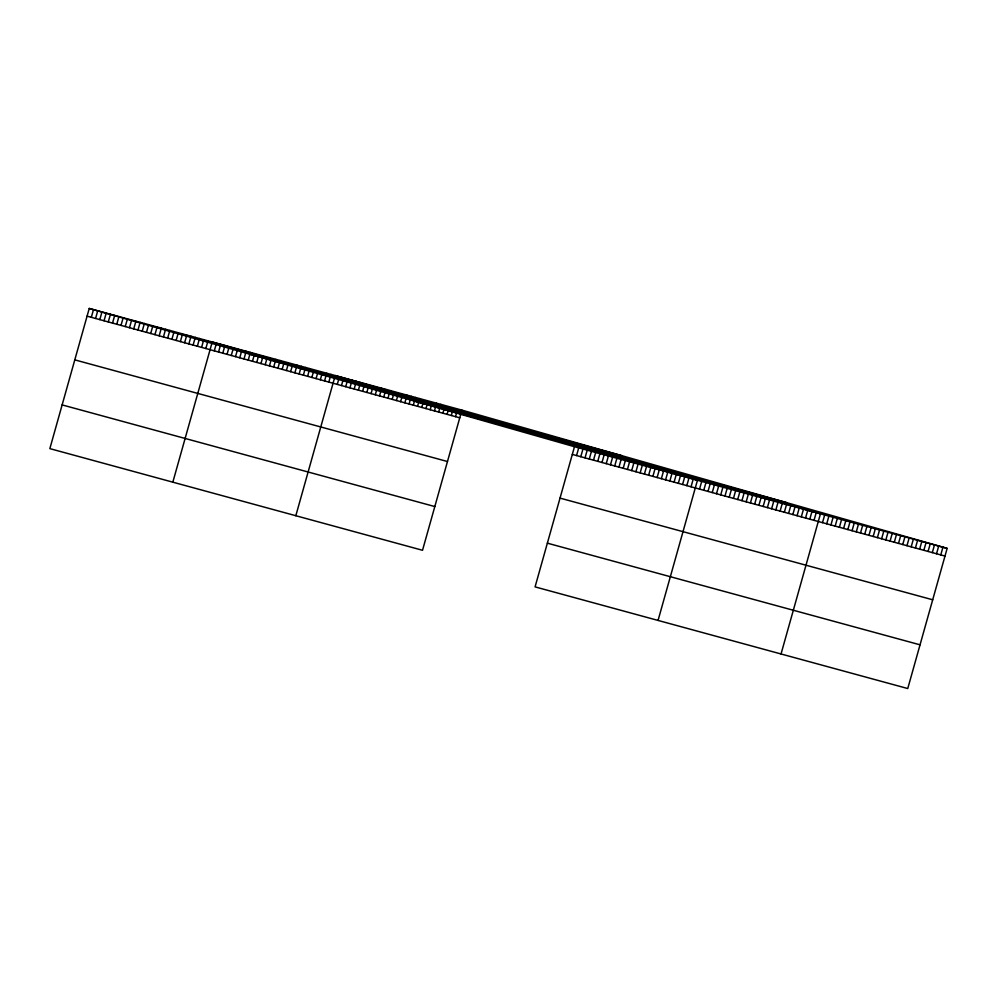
<?xml version="1.0" encoding="UTF-8"?>
<svg xmlns="http://www.w3.org/2000/svg" width="997" height="997" viewBox="0 0 997 997"><rect width="100%" height="100%" fill="white"/><g stroke="black" fill="none" stroke-linecap="round" stroke-linejoin="round"><path stroke-width="1.5" d="M461.923 410.116L89.244 308.459L49.85 448.625L422.529 550.282L461.923 410.116L947.15 548.375L907.756 688.541L535.077 586.884L574.471 446.718L947.15 548.375M91.325 317.295L93.494 309.618M95.575 318.454L97.731 310.777M99.812 319.613L101.968 311.924M104.049 320.772L106.218 313.083M108.287 321.931L110.455 314.242M112.536 323.078L114.692 315.401M116.774 324.237L118.93 316.56M121.011 325.396L123.179 317.719M125.261 326.555L127.417 318.866M129.498 327.714L131.654 320.025M133.735 328.873L135.904 321.184M137.972 330.019L140.141 322.343M142.222 331.178L144.378 323.502M146.459 332.337L148.615 324.661M150.697 333.497L152.865 325.807M154.946 334.656L157.102 326.966M159.184 335.815L161.34 328.125M163.421 336.961L165.589 329.284M167.658 338.12L169.826 330.443M171.908 339.279L174.064 331.59M176.145 340.438L178.301 332.749M180.382 341.597L182.551 333.908M184.632 342.756L186.788 335.067M188.869 343.903L191.025 336.226M193.106 345.062L195.275 337.385M197.356 346.221L199.512 338.531M201.593 347.38L203.749 339.69M205.831 348.539L207.987 340.849M172.83 482.174L212.236 342.008L697.451 480.267L658.057 620.433M214.318 350.844L216.112 344.451M218.555 352.003L220.711 344.326M222.792 353.162L224.961 345.473M227.042 354.321L229.198 346.632M231.279 355.48L233.435 347.791M235.516 356.627L237.323 350.234M239.754 357.786L241.561 351.38M244.003 358.945L246.159 351.268M248.241 360.104L250.397 352.415M252.478 361.263L254.646 353.574M256.728 362.422L258.884 354.733M260.965 363.569L262.759 357.175M265.202 364.728L267.009 358.322M269.439 365.887L271.246 359.481M273.689 367.046L275.845 359.356M277.926 368.205L280.082 360.515M282.163 369.364L284.332 361.674M286.413 370.51L288.208 364.117M290.65 371.669L292.445 365.263M294.888 372.828L297.044 365.139M299.125 373.987L301.293 366.298M303.375 375.146L305.531 367.457M307.612 376.305L309.768 368.616M311.849 377.452L313.656 371.058M316.099 378.611L317.532 373.489M320.336 379.77L321.769 374.648M324.573 380.929L326.729 373.239M328.811 382.088L330.979 374.398M295.822 515.723L335.216 375.557L820.444 513.816L781.037 653.982M337.285 384.393L339.441 376.704M341.51 385.54L342.943 380.418M345.722 386.699L347.168 381.577M349.947 387.845L352.115 380.169M354.172 389.004L356.34 381.315M358.397 390.151L360.553 382.474M362.621 391.31L364.777 383.621M366.846 392.457L368.292 387.335M371.071 393.616L372.504 388.494M375.296 394.762L376.729 389.64M379.521 395.909L381.677 388.232M383.745 397.068L385.901 389.378M387.97 398.214L390.126 390.537M392.182 399.373L393.628 394.251M396.407 400.52L397.853 395.398M400.632 401.679L401.716 397.828M404.857 402.825L407.013 395.148M409.082 403.984L411.238 396.295M413.306 405.131L415.462 397.454M417.531 406.29L419.687 398.601M421.756 407.437L422.828 403.598M425.981 408.583L427.052 404.745M430.206 409.742L431.277 405.904M434.43 410.889L436.586 403.212M438.643 412.048L440.811 404.358M442.867 413.194L443.952 409.356M447.092 414.353L448.176 410.502M451.317 415.5L452.401 411.661M455.542 416.659L456.626 412.808M576.553 455.554L578.709 447.865M580.79 456.713L582.958 449.024M585.04 457.872L587.196 450.183M589.277 459.019L591.433 451.342M593.514 460.178L595.67 452.501M597.751 461.337L599.92 453.66M602.001 462.496L604.157 454.806M606.238 463.655L608.394 455.965M610.476 464.814L612.644 457.125M614.725 465.96L616.881 458.284M618.963 467.119L621.119 459.443M623.2 468.278L625.356 460.602M627.437 469.437L629.606 461.748M631.687 470.596L633.843 462.907M635.924 471.755L638.08 464.066M640.161 472.902L642.33 465.225M644.411 474.061L646.567 466.384M648.648 475.22L650.804 467.531M652.885 476.379L655.041 468.69M657.123 477.538L659.291 469.849M661.372 478.697L663.528 471.008M665.61 479.844L667.766 472.167M669.847 481.003L672.015 473.326M674.097 482.162L676.253 474.472M678.334 483.321L680.49 475.631M682.571 484.48L684.727 476.79M686.808 485.639L688.977 477.949M691.058 486.785L693.214 479.108M699.533 489.103L701.701 481.414M703.782 490.262L705.938 482.573M708.02 491.421L710.176 483.732M712.257 492.568L714.413 484.891M716.494 493.727L718.663 486.05M720.744 494.886L722.9 487.209M724.981 496.045L727.137 488.356M729.218 497.204L731.387 489.515M733.468 498.363L735.624 490.674M737.705 499.509L739.861 491.833M741.942 500.668L744.098 492.992M746.18 501.827L748.348 494.151M750.429 502.987L752.585 495.297M754.667 504.146L756.823 496.456M758.904 505.305L761.072 497.615M763.154 506.451L765.31 498.774M767.391 507.61L769.547 499.933M771.628 508.769L773.784 501.08M775.865 509.928L778.034 502.239M780.115 511.087L782.271 503.398M784.352 512.246L786.508 504.557M788.59 513.393L790.758 505.716M792.839 514.552L794.995 506.875M797.077 515.711L799.233 508.021M801.314 516.87L803.482 509.18M805.551 518.029L807.72 510.339M809.801 519.188L811.957 511.498M814.038 520.334L816.194 512.657M822.5 522.652L824.669 514.963M826.725 523.799L828.881 516.11M830.95 524.958L833.106 517.269M835.174 526.104L837.33 518.415M839.399 527.251L841.555 519.574M843.624 528.41L845.78 520.721M847.849 529.557L850.005 521.88M852.074 530.716L854.23 523.026M856.298 531.862L858.454 524.185M860.511 533.021L862.679 525.332M864.735 534.168L866.904 526.491M868.96 535.327L871.129 527.637M873.185 536.473L875.341 528.784M877.41 537.632L879.566 529.943M881.635 538.779L883.791 531.089M885.859 539.925L888.015 532.248M890.084 541.084L892.24 533.395M894.309 542.231L896.465 534.554M898.534 543.39L900.69 535.701M902.759 544.536L904.915 536.86M906.971 545.695L909.139 538.006M911.196 546.842L913.364 539.165M915.42 548.001L917.589 540.312M919.645 549.148L921.814 541.458M923.87 550.294L926.026 542.617M928.095 551.453L930.251 543.764M932.32 552.6L934.476 544.923M936.544 553.759L938.7 546.069M940.769 554.905L942.925 547.228M249.375 354.085L622.053 455.741M414.353 401.093L787.032 502.75M87.088 316.149L459.767 417.805M572.315 454.395L944.994 556.064M74.8 359.867L447.479 461.524M560.027 498.114L932.706 599.783M62.138 404.907L434.817 506.563M547.365 543.166L920.044 644.822M89.244 308.459L574.471 446.718"/></g></svg>
